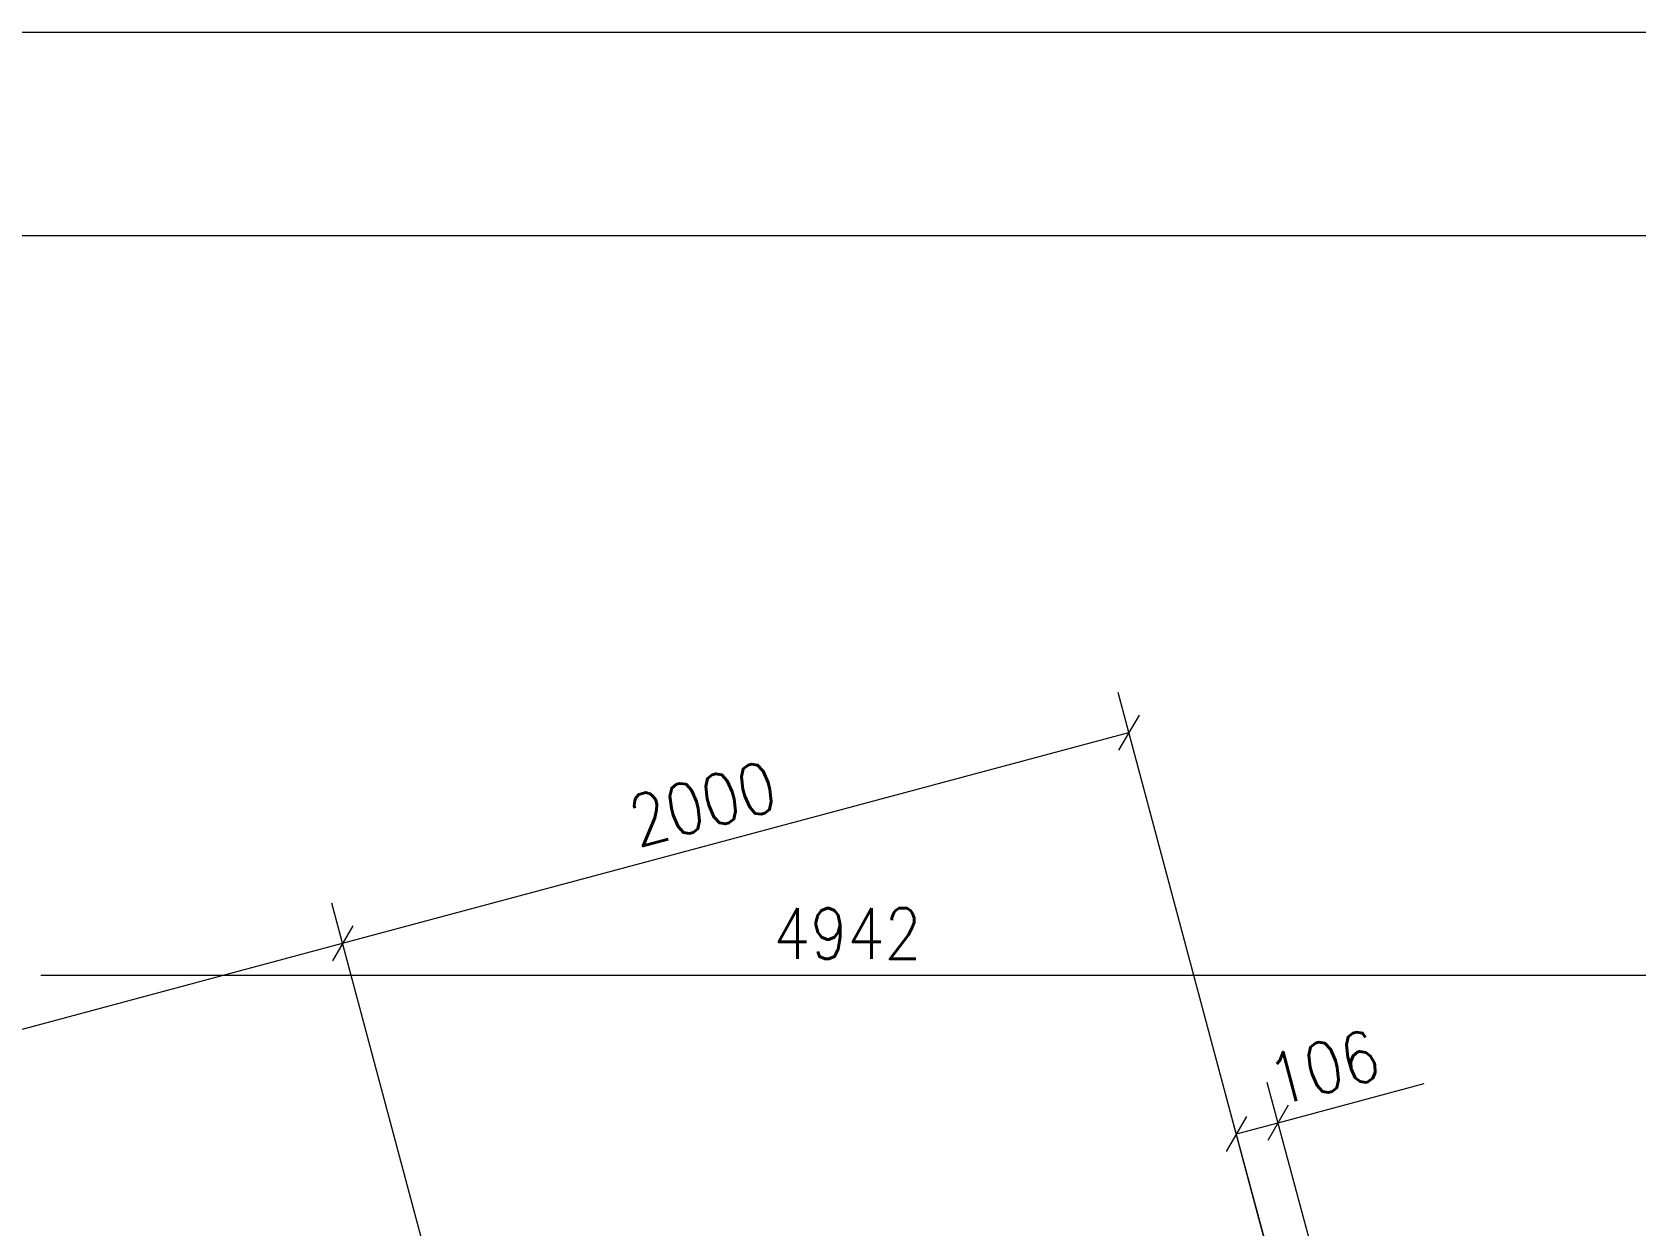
# Model space of a CAD drawing. Header units: millimetres. Extents: x -753 to 90, y 56274 to 56868.
# Drawn here: x -363.9 to -285.1, y 56809 to 56867.7 of the extents above; entities that cross this region are included whole.
import ezdxf

# ---------------------------------------------------------------- set-up
doc = ezdxf.new("R2010")
doc.units = ezdxf.units.MM
doc.linetypes.add('XKITLINE00', pattern=[0])
doc.layers.add('Cota', color=4, linetype='Continuous', lineweight=0)
doc.layers.add('Outro tipo de objeto', color=7, linetype='Continuous', lineweight=0)
doc.styles.add('ROMANS', font='romans__.ttf')

# ---------------------------------------------------------------- blocks, each defined once
blk = doc.blocks.new('*A2188')
at = {"layer": 'Cota', "color": 7, "linetype": 'XKITLINE00', "lineweight": 0}
for p, q in [((-296.432, 56790.952), (-303.167, 56816.092)), ((-302.636, 56814.112), (-295.452, 56816.036)), ((-302.636, 56814.112), (-295.452, 56816.036)), ((-298.292, 56789.701), (-305.215, 56815.543)), ((-302.136, 56814.978), (-303.136, 56813.246)), ((-304.185, 56814.429), (-305.185, 56812.697)), ((-304.685, 56813.563), (-302.636, 56814.112))]:
    blk.add_line(p, q, dxfattribs=at)
at = {"layer": 'Cota', "color": 3}
for p in [(-304.685, 56813.563), (-302.636, 56814.112)]:
    blk.add_point(p, dxfattribs=at)
at = {"layer": 'Cota', "color": 3, "style": 'ROMANS', "width": 0.85}
blk.add_text('106', height=2.5, rotation=15.00004, dxfattribs=at).set_placement((-302.707, 56814.921))
blk = doc.blocks.new('*A2191')
at = {"layer": 'Cota', "color": 7, "linetype": 'XKITLINE00', "lineweight": 0}
for p, q in [((-329.756, 56752.579), (-349.138, 56824.913)), ((-348.107, 56823.799), (-349.107, 56822.067)), ((-387.244, 56812.581), (-348.607, 56822.933)), ((-368.393, 56742.226), (-387.775, 56814.561)), ((-386.744, 56813.447), (-387.744, 56811.715))]:
    blk.add_line(p, q, dxfattribs=at)
at = {"layer": 'Cota', "color": 3}
for p in [(-348.607, 56822.933), (-387.244, 56812.581)]:
    blk.add_point(p, dxfattribs=at)
at = {"layer": 'Cota', "color": 3, "style": 'ROMANS', "width": 0.85}
blk.add_text('2000', height=2.5, rotation=15.00004, dxfattribs=at).set_placement((-372.741, 56817.295))
blk = doc.blocks.new('*A2192')
at = {"layer": 'Cota', "color": 7, "linetype": 'XKITLINE00', "lineweight": 0}
for p, q in [((-291.119, 56762.932), (-310.501, 56835.266)), ((-309.47, 56834.152), (-310.47, 56832.42)), ((-348.607, 56822.933), (-309.97, 56833.286)), ((-329.756, 56752.579), (-349.138, 56824.913)), ((-348.107, 56823.799), (-349.107, 56822.067))]:
    blk.add_line(p, q, dxfattribs=at)
at = {"layer": 'Cota', "color": 3}
for p in [(-309.97, 56833.286), (-348.607, 56822.933)]:
    blk.add_point(p, dxfattribs=at)
at = {"layer": 'Cota', "color": 3, "style": 'ROMANS', "width": 0.85}
blk.add_text('2000', height=2.5, rotation=15.00004, dxfattribs=at).set_placement((-334.104, 56827.648))
blk = doc.blocks.new('*A2193')
at = {"layer": 'Cota', "color": 7, "linetype": 'XKITLINE00', "lineweight": 0}
blk.add_line((-363.437, 56821.367), (-252.604, 56821.367), dxfattribs=at)
at = {"layer": 'Cota', "color": 3, "style": 'ROMANS', "width": 0.85}
blk.add_text('\xa04942', height=2.5, dxfattribs=at).set_placement((-328.568, 56822.167))

msp = doc.modelspace()

# ---------------------------------------------------------------- linework, layer by layer
at = {"layer": 'Outro tipo de objeto', "color": 7, "linetype": 'XKITLINE00', "lineweight": 0}
msp.add_line((-750.518, 56867.717), (90.487, 56867.717), dxfattribs=at)
at = {"layer": 'Outro tipo de objeto', "color": 6, "linetype": 'XKITLINE00', "lineweight": 0}
msp.add_line((-725.518, 56857.717), (80.487, 56857.717), dxfattribs=at)

# ---------------------------------------------------------------- block references
at = {"lineweight": 0}
for name in ['*A2192', '*A2193', '*A2191', '*A2188']:
    msp.add_blockref(name, (0, 0), dxfattribs=at)

doc.saveas('drawing.dxf')
